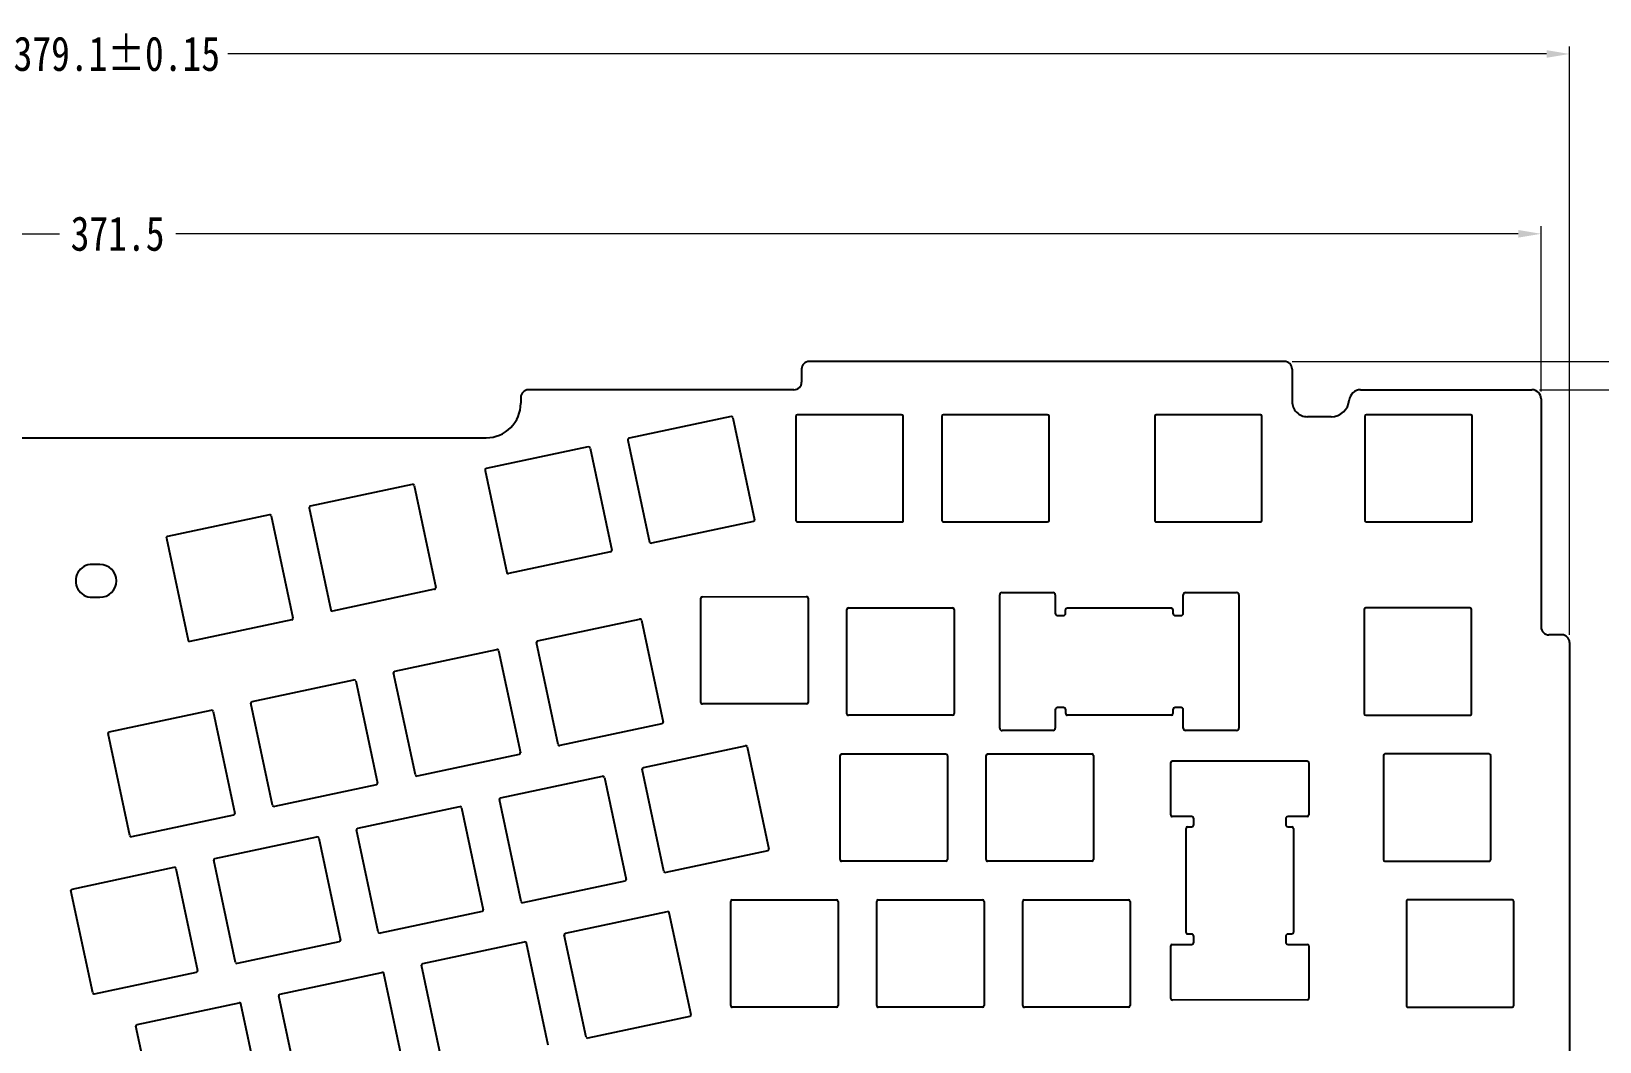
# Model space of a CAD drawing. Header units: inches. Extents: x -412 to 2236, y 581 to 1198.
# Drawn here: x 1820.9 to 2025.5, y 1026.8 to 1158.7 of the extents above; entities that cross this region are included whole.
import ezdxf

# ---------------------------------------------------------------- set-up
doc = ezdxf.new("R2010")
doc.units = ezdxf.units.IN
doc.header["$LTSCALE"] = 1.21
doc.header["$MEASUREMENT"] = 0
doc.header["$PDMODE"] = 3
doc.header["$PDSIZE"] = 0.3125
doc.layers.get('0').update_dxf_attribs({"linetype": 'CONTINUOUS'})
doc.layers.get('Defpoints').update_dxf_attribs({"linetype": 'CONTINUOUS'})
doc.styles.get("Standard").update_dxf_attribs({"font": 'txt', "width": 0.8})
doc.dimstyles.new('YanXiu', dxfattribs={"dimscale": 1.5, "dimtxt": 3, "dimasz": 2, "dimexe": 0.66, "dimexo": 0.66, "dimgap": 0.66, "dimtad": 0, "dimdsep": 46, "dimtxsty": 'Standard', "dimcen": 0, "dimclrd": 3, "dimclre": 6, "dimclrt": 3, "dimazin": 2, "dimtm": 1e-09, "dimtfac": 1, "dimtofl": 0, "dimtmove": 0, "dimatfit": 3, "dimfxl": 1, "dimlwd": 5, "dimlwe": 5, "dimarcsym": 0})

# ---------------------------------------------------------------- blocks, each defined once
blk = doc.blocks.new('*D13')
at = {"color": 6, "lineweight": 5}
for p, q in [((1642.5, 1079.88), (1642.5, 1156.71)), ((2021.6, 1079.9), (2021.6, 1156.71))]:
    blk.add_line(p, q, dxfattribs=at)
at = {"color": 3, "lineweight": 5}
for p, q in [((1645.5, 1155.72), (1817.56, 1155.72)), ((2018.6, 1155.72), (1846.54, 1155.72))]:
    blk.add_line(p, q, dxfattribs=at)
at = {"color": 3}
for points in [[(1645.5, 1156.22), (1645.5, 1155.22), (1642.5, 1155.72)], [(2018.6, 1156.22), (2018.6, 1155.22), (2021.6, 1155.72)]]:
    blk.add_solid(points, dxfattribs=at)
at = {"layer": 'Defpoints', "color": 0}
for p in [(2021.6, 1155.72), (1642.5, 1078.89), (2021.6, 1078.91)]:
    blk.add_point(p, dxfattribs=at)
at = {"color": 3, "insert": (1832.05, 1155.72), "char_height": 4.5, "attachment_point": 5}
blk.add_mtext('379.1%%P0.15', dxfattribs=at)
blk = doc.blocks.new('*D14')
at = {"color": 6, "lineweight": 5}
for p, q in [((1985.39, 1115.59), (2064.57, 1115.59)), ((1844.47, 967.38), (2064.57, 967.38))]:
    blk.add_line(p, q, dxfattribs=at)
at = {"color": 3, "lineweight": 5}
for p, q in [((2063.58, 1112.59), (2063.58, 1057.18)), ((2063.58, 970.38), (2063.58, 1025.8))]:
    blk.add_line(p, q, dxfattribs=at)
at = {"color": 3}
for points in [[(2063.08, 1112.59), (2064.08, 1112.59), (2063.58, 1115.59)], [(2063.08, 970.38), (2064.08, 970.38), (2063.58, 967.38)]]:
    blk.add_solid(points, dxfattribs=at)
at = {"layer": 'Defpoints', "color": 0}
for p in [(1984.4, 1115.59), (1843.48, 967.38), (2063.58, 967.38)]:
    blk.add_point(p, dxfattribs=at)
at = {"color": 3, "insert": (2063.58, 1041.49), "char_height": 4.5, "attachment_point": 5, "rotation": 90}
blk.add_mtext('148.21%%P0.15', dxfattribs=at)
blk = doc.blocks.new('*D15')
at = {"color": 6, "lineweight": 5}
for p, q in [((2017.69, 1111.89), (2042.74, 1111.89)), ((2017.7, 984.83), (2042.74, 984.83))]:
    blk.add_line(p, q, dxfattribs=at)
at = {"color": 3, "lineweight": 5}
for p, q in [((2041.75, 1108.89), (2041.75, 1057.45)), ((2041.75, 987.83), (2041.75, 1039.27))]:
    blk.add_line(p, q, dxfattribs=at)
at = {"color": 3}
for points in [[(2041.25, 1108.89), (2042.25, 1108.89), (2041.75, 1111.89)], [(2041.25, 987.83), (2042.25, 987.83), (2041.75, 984.83)]]:
    blk.add_solid(points, dxfattribs=at)
at = {"layer": 'Defpoints', "color": 0}
for p in [(2016.7, 1111.89), (2041.75, 1111.89), (2016.71, 984.83)]:
    blk.add_point(p, dxfattribs=at)
at = {"color": 3, "insert": (2041.75, 1048.36), "char_height": 4.5, "attachment_point": 5, "rotation": 90}
blk.add_mtext('127.06', dxfattribs=at)
blk = doc.blocks.new('*D16')
at = {"color": 6, "lineweight": 5}
for p, q in [((1646.4, 1111.66), (1646.4, 1133.24)), ((2017.9, 1111.68), (2017.9, 1133.24))]:
    blk.add_line(p, q, dxfattribs=at)
at = {"color": 3, "lineweight": 5}
for p, q in [((1649.4, 1132.25), (1824.56, 1132.25)), ((2014.9, 1132.25), (1839.74, 1132.25))]:
    blk.add_line(p, q, dxfattribs=at)
at = {"color": 3}
for points in [[(1649.4, 1132.75), (1649.4, 1131.75), (1646.4, 1132.25)], [(2014.9, 1132.75), (2014.9, 1131.75), (2017.9, 1132.25)]]:
    blk.add_solid(points, dxfattribs=at)
at = {"layer": 'Defpoints', "color": 0}
for p in [(2017.9, 1132.25), (1646.4, 1110.67), (2017.9, 1110.69)]:
    blk.add_point(p, dxfattribs=at)
at = {"color": 3, "insert": (1832.15, 1132.25), "char_height": 4.5, "attachment_point": 5}
blk.add_mtext('371.5', dxfattribs=at)

msp = doc.modelspace()

# ---------------------------------------------------------------- linework, layer by layer
at = {"color": 7, "linetype": 'Continuous'}
for p, q in [((1984.4, 1115.594), (1922.4, 1115.59)), ((1921.401, 1114.59), (1921.401, 1112.89)), ((1985.401, 1114.594), (1985.401, 1110.378)), ((1920.401, 1111.89), (1885.759, 1111.89)), ((1994.344, 1111.891), (2016.701, 1111.892)), ((1884.759, 1110.89), (1884.759, 1110.129)), ((2017.901, 1110.692), (2017.903, 1080.911)), ((1912.194, 1108.394), (1898.892, 1105.563)), ((1912.431, 1108.24), (1915.262, 1094.938)), ((1920.657, 1108.435), (1920.658, 1094.835)), ((1934.457, 1108.636), (1920.857, 1108.635)), ((1934.658, 1094.636), (1934.657, 1108.436)), ((1939.707, 1108.436), (1939.708, 1094.836)), ((1953.507, 1108.637), (1939.907, 1108.636)), ((1953.708, 1094.837), (1953.707, 1108.437)), ((1967.47, 1108.436), (1967.47, 1094.836)), ((1981.269, 1108.636), (1967.67, 1108.636)), ((1981.47, 1094.837), (1981.469, 1108.436)), ((1990.509, 1108.378), (1987.401, 1108.378)), ((1994.909, 1108.436), (1994.909, 1094.836)), ((2008.708, 1108.637), (1995.109, 1108.636)), ((2008.909, 1094.836), (2008.908, 1108.437)), ((1777.506, 1105.629), (1880.259, 1105.629)), ((1898.738, 1105.326), (1901.569, 1092.023)), ((1893.561, 1104.428), (1880.259, 1101.597)), ((1893.799, 1104.274), (1896.63, 1090.972)), ((1880.105, 1101.36), (1882.936, 1088.058)), ((1870.601, 1099.542), (1857.299, 1096.711)), ((1870.838, 1099.388), (1873.669, 1086.086)), ((1851.968, 1095.576), (1838.666, 1092.745)), ((1852.205, 1095.422), (1855.036, 1082.12)), ((1857.145, 1096.474), (1859.975, 1083.171)), ((1915.108, 1094.7), (1901.806, 1091.869)), ((1920.858, 1094.635), (1934.658, 1094.636)), ((1939.908, 1094.636), (1953.508, 1094.637)), ((1967.67, 1094.636), (1981.27, 1094.637)), ((1995.109, 1094.636), (2008.709, 1094.636)), ((1838.512, 1092.508), (1841.343, 1079.206)), ((1896.476, 1090.735), (1883.174, 1087.904)), ((1829.842, 1089.103), (1828.842, 1089.103)), ((1828.842, 1084.803), (1829.842, 1084.803)), ((1873.515, 1085.848), (1860.213, 1083.017)), ((1908.258, 1071.089), (1908.257, 1084.689)), ((1908.457, 1084.889), (1922.057, 1084.89)), ((1922.257, 1084.69), (1922.258, 1071.09)), ((1947.258, 1067.721), (1947.257, 1085.121)), ((1947.557, 1085.421), (1954.207, 1085.422)), ((1954.507, 1085.122), (1954.507, 1082.722)), ((1971.207, 1082.723), (1971.207, 1085.123)), ((1971.507, 1085.423), (1978.157, 1085.423)), ((1978.457, 1085.123), (1978.458, 1067.723)), ((1927.308, 1069.62), (1927.307, 1083.22)), ((1927.507, 1083.42), (1941.107, 1083.421)), ((1941.307, 1083.221), (1941.308, 1069.621)), ((1955.857, 1082.722), (1955.857, 1083.222)), ((1956.057, 1083.422), (1969.657, 1083.423)), ((1969.857, 1083.223), (1969.857, 1082.723)), ((1994.809, 1083.221), (1994.809, 1069.621)), ((2008.608, 1083.421), (1995.009, 1083.421)), ((2008.809, 1069.621), (2008.808, 1083.222)), ((1854.882, 1081.883), (1841.58, 1079.052)), ((1886.958, 1079.139), (1900.262, 1081.97)), ((1900.499, 1081.816), (1903.334, 1068.491)), ((1954.807, 1082.422), (1955.557, 1082.422)), ((1970.157, 1082.423), (1970.907, 1082.423)), ((1889.637, 1065.6), (1886.802, 1078.925)), ((2020.603, 1079.911), (2018.903, 1079.911)), ((2021.603, 1078.911), (2021.607, 1016.911)), ((1868.325, 1075.173), (1881.629, 1078.005)), ((1881.867, 1077.851), (1884.702, 1064.525)), ((1871.004, 1061.634), (1868.169, 1074.96)), ((1849.692, 1071.208), (1862.997, 1074.039)), ((1863.234, 1073.885), (1866.069, 1060.56)), ((1852.371, 1057.669), (1849.536, 1070.994)), ((1922.058, 1070.89), (1908.458, 1070.889)), ((1955.558, 1070.422), (1954.808, 1070.422)), ((1970.908, 1070.423), (1970.158, 1070.423)), ((1831.059, 1067.242), (1844.364, 1070.074)), ((1844.601, 1069.92), (1847.436, 1056.595)), ((1903.179, 1068.277), (1889.874, 1065.446)), ((1941.108, 1069.421), (1927.508, 1069.42)), ((1954.508, 1070.122), (1954.508, 1067.722)), ((1955.858, 1069.622), (1955.858, 1070.122)), ((1969.658, 1069.423), (1956.058, 1069.422)), ((1969.858, 1070.123), (1969.858, 1069.623)), ((1971.208, 1067.723), (1971.208, 1070.123)), ((1995.009, 1069.421), (2008.609, 1069.421)), ((1833.739, 1053.704), (1830.904, 1067.029)), ((1954.208, 1067.422), (1947.558, 1067.421)), ((1978.158, 1067.423), (1971.508, 1067.423)), ((1884.546, 1064.312), (1871.241, 1061.48)), ((1900.753, 1062.598), (1914.057, 1065.429)), ((1914.295, 1065.275), (1917.13, 1051.95)), ((1997.314, 1064.17), (1997.314, 1050.571)), ((2011.113, 1064.371), (1997.514, 1064.37)), ((2011.314, 1050.571), (2011.313, 1064.171)), ((1903.432, 1049.059), (1900.596, 1062.384)), ((1865.913, 1060.347), (1852.609, 1057.515)), ((1882.12, 1058.633), (1895.425, 1061.464)), ((1895.662, 1061.31), (1898.497, 1047.985)), ((1884.799, 1045.094), (1881.964, 1058.419)), ((1847.28, 1056.381), (1833.976, 1053.55)), ((1863.487, 1054.667), (1876.792, 1057.499)), ((1877.029, 1057.345), (1879.864, 1044.019)), ((1866.167, 1041.128), (1863.331, 1054.453)), ((1844.855, 1050.702), (1858.159, 1053.533)), ((1858.396, 1053.379), (1861.232, 1040.054)), ((1847.534, 1037.163), (1844.698, 1050.488)), ((1916.974, 1051.737), (1903.669, 1048.905)), ((1997.514, 1050.371), (2011.114, 1050.371)), ((1826.222, 1046.736), (1839.526, 1049.568)), ((1839.764, 1049.414), (1842.599, 1036.089)), ((1898.341, 1047.771), (1885.037, 1044.94)), ((1828.901, 1033.197), (1826.065, 1046.523)), ((1879.708, 1043.806), (1866.404, 1040.974)), ((1890.595, 1040.959), (1903.899, 1043.791)), ((1906.972, 1030.312), (1904.136, 1043.637)), ((1912.161, 1031.519), (1912.16, 1045.119)), ((1912.36, 1045.319), (1925.96, 1045.32)), ((1926.16, 1045.12), (1926.161, 1031.52)), ((1931.211, 1031.52), (1931.21, 1045.12)), ((1931.41, 1045.32), (1945.01, 1045.321)), ((1945.21, 1045.121), (1945.211, 1031.521)), ((2000.313, 1045.121), (2000.314, 1031.521)), ((2014.114, 1045.321), (2000.513, 1045.321)), ((2014.314, 1031.521), (2014.314, 1045.121)), ((1861.076, 1039.84), (1847.771, 1037.009)), ((1871.962, 1036.994), (1885.266, 1039.825)), ((1888.339, 1026.346), (1885.504, 1039.672)), ((1893.274, 1027.421), (1890.438, 1040.746)), ((1829.139, 1033.043), (1842.44, 1035.874)), ((1853.329, 1033.029), (1866.634, 1035.86)), ((1869.707, 1022.381), (1866.871, 1035.706)), ((1874.641, 1023.455), (1871.805, 1036.78)), ((1834.696, 1029.063), (1848.001, 1031.895)), ((1851.074, 1018.416), (1848.238, 1031.741)), ((1856.008, 1019.49), (1853.173, 1032.815)), ((1906.816, 1030.098), (1893.511, 1027.267)), ((1925.961, 1031.32), (1912.361, 1031.319)), ((1945.011, 1031.321), (1931.411, 1031.32)), ((2000.514, 1031.321), (2014.114, 1031.321)), ((1837.376, 1015.524), (1834.54, 1028.849))]:
    msp.add_line(p, q, dxfattribs=at)
at = {"color": 6, "linetype": 'Continuous'}
for p, q in [((1926.424, 1050.57), (1926.423, 1064.17)), ((1926.623, 1064.37), (1940.223, 1064.371)), ((1940.423, 1064.171), (1940.424, 1050.571)), ((1945.474, 1050.571), (1945.473, 1064.171)), ((1945.673, 1064.371), (1959.273, 1064.372)), ((1959.473, 1064.172), (1959.474, 1050.572)), ((1969.573, 1056.4), (1969.573, 1063.25)), ((1969.773, 1063.45), (1987.373, 1063.451)), ((1987.573, 1063.251), (1987.573, 1056.401)), ((1972.273, 1056.2), (1969.773, 1056.2)), ((1972.573, 1055.15), (1972.573, 1055.9)), ((1984.573, 1055.901), (1984.573, 1055.151)), ((1987.373, 1056.201), (1984.873, 1056.201)), ((1971.574, 1041.05), (1971.573, 1054.65)), ((1971.773, 1054.85), (1972.273, 1054.85)), ((1984.873, 1054.851), (1985.373, 1054.851)), ((1985.573, 1054.651), (1985.574, 1041.051)), ((1940.224, 1050.371), (1926.624, 1050.37)), ((1959.274, 1050.372), (1945.674, 1050.371)), ((1950.264, 1031.52), (1950.263, 1045.12)), ((1950.463, 1045.32), (1964.063, 1045.321)), ((1964.263, 1045.121), (1964.264, 1031.521)), ((1972.274, 1040.85), (1971.774, 1040.85)), ((1972.574, 1039.8), (1972.574, 1040.55)), ((1984.574, 1040.551), (1984.574, 1039.801)), ((1985.374, 1040.851), (1984.874, 1040.851)), ((1969.575, 1032.45), (1969.574, 1039.3)), ((1969.774, 1039.5), (1972.274, 1039.5)), ((1984.874, 1039.501), (1987.374, 1039.501)), ((1987.574, 1039.301), (1987.575, 1032.451)), ((1987.375, 1032.251), (1969.775, 1032.25)), ((1964.064, 1031.321), (1950.464, 1031.32))]:
    msp.add_line(p, q, dxfattribs=at)
at = {"color": 7, "linetype": 'Continuous'}
for centre, radius, start, end in [((1922.401, 1114.59), 1, 90.00384, 180.00384), ((1984.401, 1114.594), 1, 0.00384, 90.00384), ((1885.759, 1110.89), 1, 90, 180.00384), ((1920.401, 1112.89), 1, 270, 0.00384), ((1994.344, 1110.391), 1.5, 90.00384, 174.97538), ((2016.701, 1110.692), 1.2, 0.00384, 90.00384), ((1880.259, 1110.129), 4.5, 270, 0.00384), ((1987.401, 1110.378), 2, 180.00384, 270.00384), ((1990.509, 1110.728), 2.35, 270, 354.97538), ((1912.236, 1108.198), 0.2, 12.01444, 102.01444), ((1920.857, 1108.435), 0.2, 90.00384, 180.00384), ((1934.457, 1108.436), 0.2, 0.00384, 90.00384), ((1939.907, 1108.436), 0.2, 90.00384, 180.00384), ((1953.507, 1108.437), 0.2, 0.00384, 90.00384), ((1967.67, 1108.436), 0.2, 90, 180), ((1981.269, 1108.436), 0.2, 0.00384, 90), ((1995.109, 1108.436), 0.2, 90.00384, 180), ((2008.708, 1108.437), 0.2, 0.00384, 90.00384), ((1898.934, 1105.367), 0.2, 102.01444, 192.01444), ((1893.603, 1104.233), 0.2, 12.01444, 102.01444), ((1880.301, 1101.402), 0.2, 102.01444, 192.01444), ((1870.642, 1099.346), 0.2, 12.01444, 102.01444), ((1852.01, 1095.381), 0.2, 12.01444, 102.01444), ((1857.34, 1096.515), 0.2, 102.01444, 192.01444), ((1915.067, 1094.896), 0.2, 282.01444, 12.01443), ((1920.858, 1094.835), 0.2, 180.00384, 270.00384), ((1939.908, 1094.836), 0.2, 180.00384, 270.00384), ((1953.508, 1094.837), 0.2, 270.00384, 0.00384), ((1967.67, 1094.836), 0.2, 180, 270.00384), ((1981.27, 1094.837), 0.2, 270.00384, 0.00384), ((1995.109, 1094.836), 0.2, 180, 270), ((2008.709, 1094.836), 0.2, 270, 0.00384), ((1838.707, 1092.55), 0.2, 102.01444, 192.01444), ((1896.434, 1090.931), 0.2, 282.01444, 12.01444), ((1901.765, 1092.065), 0.2, 192.01444, 282.01444), ((1828.842, 1086.953), 2.15, 90.00384, 270.00384), ((1829.842, 1086.953), 2.15, 270.00384, 90.00384), ((1883.132, 1088.1), 0.2, 192.01444, 282.01444), ((1873.473, 1086.044), 0.2, 282.01444, 12.01444), ((1908.457, 1084.689), 0.2, 90.00384, 180.00384), ((1922.057, 1084.69), 0.2, 0.00384, 90.00384), ((1947.557, 1085.121), 0.3, 90.00384, 180.00384), ((1954.207, 1085.122), 0.3, 0.00384, 90.00384), ((1971.507, 1085.123), 0.3, 90.00384, 180.00384), ((1978.157, 1085.123), 0.3, 0.00384, 90.00384), ((1860.171, 1083.213), 0.2, 192.01444, 282.01444), ((1927.507, 1083.22), 0.2, 90.00384, 180.00384), ((1941.107, 1083.221), 0.2, 0.00384, 90.00384), ((1954.807, 1082.722), 0.3, 180.00384, 270.00384), ((1955.557, 1082.722), 0.3, 270.00384, 0.00384), ((1956.057, 1083.222), 0.2, 90.00384, 180.00384), ((1969.657, 1083.223), 0.2, 0.00384, 90.00384), ((1970.157, 1082.723), 0.3, 180.00384, 270.00384), ((1970.907, 1082.723), 0.3, 270.00384, 0.00384), ((1995.009, 1083.221), 0.2, 90.00384, 180), ((2008.608, 1083.221), 0.2, 0.00384, 90.00384), ((1854.84, 1082.079), 0.2, 282.01444, 12.01444), ((1900.304, 1081.775), 0.2, 12.01444, 102.01444), ((2018.903, 1080.911), 1, 180.00384, 270.00384), ((1841.538, 1079.248), 0.2, 192.01444, 282.01444), ((1887.002, 1078.944), 0.2, 102.70476, 192.01443), ((2020.603, 1078.911), 1, 0.00384, 90.00384), ((1881.671, 1077.809), 0.2, 12.01444, 102.01444), ((1868.369, 1074.978), 0.2, 102.70476, 192.01444), ((1863.038, 1073.844), 0.2, 12.01444, 102.01444), ((1849.736, 1071.013), 0.2, 102.70476, 192.01443), ((1908.458, 1071.089), 0.2, 180.00384, 270.00384), ((1922.058, 1071.09), 0.2, 270.00384, 0.00384), ((1954.808, 1070.122), 0.3, 90.00384, 180.00384), ((1955.558, 1070.122), 0.3, 0.00384, 90.00384), ((1970.158, 1070.123), 0.3, 90.00384, 180.00384), ((1970.908, 1070.123), 0.3, 0.00384, 90.00384), ((1844.406, 1069.878), 0.2, 12.01444, 102.01444), ((1903.135, 1068.472), 0.2, 282.70476, 12.01443), ((1927.508, 1069.62), 0.2, 180.00384, 270.00384), ((1941.108, 1069.621), 0.2, 270.00384, 0.00384), ((1956.058, 1069.622), 0.2, 180.00384, 270.00384), ((1969.658, 1069.623), 0.2, 270.00384, 0.00384), ((1995.009, 1069.621), 0.2, 180, 270), ((2008.609, 1069.621), 0.2, 270, 0.00384), ((1831.103, 1067.047), 0.2, 102.70476, 192.01443), ((1947.558, 1067.721), 0.3, 180.00384, 270.00384), ((1954.208, 1067.722), 0.3, 270.00384, 0.00384), ((1971.508, 1067.723), 0.3, 180.00384, 270.00384), ((1978.158, 1067.723), 0.3, 270.00384, 0.00384), ((1884.502, 1064.507), 0.2, 282.70476, 12.01443), ((1889.833, 1065.641), 0.2, 192.01444, 282.01444), ((1914.099, 1065.234), 0.2, 12.01444, 102.01444), ((1997.514, 1064.17), 0.2, 90.00384, 180), ((2011.113, 1064.171), 0.2, 0.00384, 90.00384), ((1900.797, 1062.403), 0.2, 102.70476, 192.01443), ((1865.869, 1060.542), 0.2, 282.70476, 12.01443), ((1871.2, 1061.676), 0.2, 192.01444, 282.01444), ((1895.466, 1061.268), 0.2, 12.01444, 102.01444), ((1882.164, 1058.437), 0.2, 102.70476, 192.01443), ((1847.236, 1056.576), 0.2, 282.70476, 12.01444), ((1852.567, 1057.711), 0.2, 192.01444, 282.01444), ((1876.833, 1057.303), 0.2, 12.01444, 102.01444), ((1863.531, 1054.472), 0.2, 102.70476, 192.01444), ((1833.934, 1053.745), 0.2, 192.01444, 282.01444), ((1858.201, 1053.338), 0.2, 12.01444, 102.01444), ((1916.93, 1051.932), 0.2, 282.70476, 12.01443), ((1844.899, 1050.507), 0.2, 102.70476, 192.01443), ((1997.514, 1050.571), 0.2, 180, 270), ((2011.114, 1050.571), 0.2, 270, 0.00384), ((1839.568, 1049.372), 0.2, 12.01444, 102.01444), ((1898.297, 1047.966), 0.2, 282.70476, 12.01443), ((1903.628, 1049.101), 0.2, 192.01444, 282.01444), ((1826.266, 1046.541), 0.2, 102.70476, 192.01443), ((1879.664, 1044.001), 0.2, 282.70476, 12.01443), ((1884.995, 1045.135), 0.2, 192.01444, 282.01444), ((1903.941, 1043.595), 0.2, 12.01444, 102.01444), ((1912.36, 1045.119), 0.2, 90.00384, 180.00384), ((1925.96, 1045.12), 0.2, 0.00384, 90.00384), ((1931.41, 1045.12), 0.2, 90.00384, 180.00384), ((1945.01, 1045.121), 0.2, 0.00384, 90.00384), ((2000.513, 1045.121), 0.2, 90, 180.00384), ((2014.114, 1045.121), 0.2, 0, 90), ((1861.032, 1040.035), 0.2, 282.70476, 12.01444), ((1866.362, 1041.17), 0.2, 192.01444, 282.01444), ((1885.308, 1039.63), 0.2, 12.01444, 102.01444), ((1890.639, 1040.764), 0.2, 102.70462, 192.01443), ((1842.399, 1036.07), 0.2, 282.70476, 12.01444), ((1847.73, 1037.205), 0.2, 192.01444, 282.01444), ((1866.675, 1035.664), 0.2, 12.01444, 102.01444), ((1872.006, 1036.799), 0.2, 102.70462, 192.01444), ((1829.097, 1033.239), 0.2, 192.01444, 282.01444), ((1848.042, 1031.699), 0.2, 12.01444, 102.01444), ((1853.373, 1032.834), 0.2, 102.70462, 192.01443), ((1912.361, 1031.519), 0.2, 180.00384, 270.00384), ((1925.961, 1031.52), 0.2, 270.00384, 0.00384), ((1931.411, 1031.52), 0.2, 180.00384, 270.00384), ((1945.011, 1031.521), 0.2, 270.00384, 0.00384), ((2000.514, 1031.521), 0.2, 180.00384, 270.00384), ((2014.114, 1031.521), 0.2, 270.00384, 0), ((1906.772, 1030.293), 0.2, 282.70476, 12.01443), ((1834.74, 1028.868), 0.2, 102.70462, 192.01444), ((1893.469, 1027.462), 0.2, 192.01444, 282.01444)]:
    msp.add_arc(centre, radius, start, end, dxfattribs=at)
at = {"color": 6, "linetype": 'Continuous'}
for centre, radius, start, end in [((1926.623, 1064.17), 0.2, 90.00384, 180.00384), ((1940.223, 1064.171), 0.2, 0.00384, 90.00384), ((1945.673, 1064.171), 0.2, 90.00384, 180.00384), ((1959.273, 1064.172), 0.2, 0.00384, 90.00384), ((1969.773, 1063.25), 0.2, 90.00384, 180.00384), ((1987.373, 1063.251), 0.2, 0.00384, 90.00384), ((1969.773, 1056.4), 0.2, 180.00384, 270.00384), ((1972.273, 1055.9), 0.3, 0.00384, 90.00384), ((1984.873, 1055.901), 0.3, 90.00384, 180.00384), ((1987.373, 1056.401), 0.2, 270.00384, 0.00384), ((1971.773, 1054.65), 0.2, 90.00384, 180.00384), ((1972.273, 1055.15), 0.3, 270.00384, 0.00384), ((1984.873, 1055.151), 0.3, 180.00384, 270.00384), ((1985.373, 1054.651), 0.2, 0.00384, 90.00384), ((1926.624, 1050.57), 0.2, 180.00384, 270.00384), ((1940.224, 1050.571), 0.2, 270.00384, 0.00384), ((1945.674, 1050.571), 0.2, 180.00384, 270.00384), ((1959.274, 1050.572), 0.2, 270.00384, 0.00384), ((1950.463, 1045.12), 0.2, 90.00384, 180.00384), ((1964.063, 1045.121), 0.2, 0.00384, 90.00384), ((1971.774, 1041.05), 0.2, 180.00384, 270.00384), ((1972.274, 1040.55), 0.3, 0.00384, 90.00384), ((1972.274, 1039.8), 0.3, 270.00384, 0.00384), ((1984.874, 1040.551), 0.3, 90.00384, 180.00384), ((1984.874, 1039.801), 0.3, 180.00384, 270.00384), ((1985.374, 1041.051), 0.2, 270.00384, 0.00384), ((1969.774, 1039.3), 0.2, 90.00384, 180.00384), ((1987.374, 1039.301), 0.2, 0.00384, 90.00384), ((1950.464, 1031.52), 0.2, 180.00384, 270.00384), ((1964.064, 1031.521), 0.2, 270.00384, 0.00384), ((1969.775, 1032.45), 0.2, 180.00384, 270.00384), ((1987.375, 1032.451), 0.2, 270.00384, 0.00384)]:
    msp.add_arc(centre, radius, start, end, dxfattribs=at)

# ---------------------------------------------------------------- dimensions: what is measured, and where the dimension line sits
dim = msp.add_linear_dim(base=(2021.602923, 1155.715917), p1=(1642.497924, 1078.886012), p2=(2021.602923, 1078.911451), text='<>%%P0.15', dimstyle='YanXiu')
dim.commit()
dim.dimension.update_dxf_attribs({"geometry": '*D13', "text_midpoint": (1832.050423, 1155.715917)})
dim = msp.add_linear_dim(base=(2017.90079, 1132.254926), p1=(1646.395791, 1110.667242), p2=(2017.90079, 1110.69217), dimstyle='YanXiu')
dim.commit()
dim.dimension.update_dxf_attribs({"geometry": '*D16', "text_midpoint": (1832.148291, 1132.254926)})
dim = msp.add_linear_dim(base=(2063.585, 967.384), p1=(1984.4, 1115.594), p2=(1843.483, 967.384), angle=90, text='<>%%P0.15', dimstyle='YanXiu')
dim.commit()
dim.dimension.update_dxf_attribs({"geometry": '*D14', "text_midpoint": (2063.585, 1041.489)})
dim = msp.add_linear_dim(base=(2041.754, 1111.892), p1=(2016.709, 984.833), p2=(2016.701, 1111.892), angle=90, dimstyle='YanXiu')
dim.commit()
dim.dimension.update_dxf_attribs({"geometry": '*D15', "text_midpoint": (2041.754, 1048.363)})

doc.saveas('drawing.dxf')
